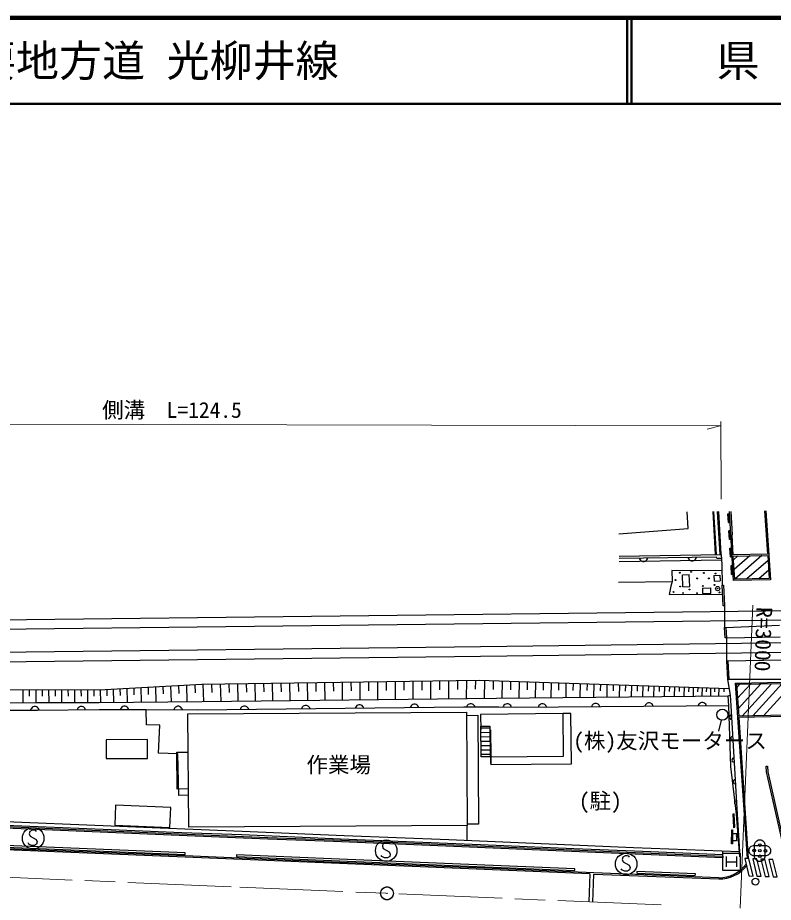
# Model space of a CAD drawing. Units: millimetres, scale not verified. Extents: x 40000 to 680000, y 20000 to 380000.
# Drawn here: x 226933 to 314728, y 277226 to 380000 of the extents above; entities that cross this region are included whole.
import ezdxf
from ezdxf.enums import TextEntityAlignment as Align

# ---------------------------------------------------------------- set-up
doc = ezdxf.new("R2010")
doc.units = ezdxf.units.MM
doc.header["$LTSCALE"] = 1000
doc.linetypes.add('CHAIN', pattern=[18.5, 12, -1.5, 3.5, -1.5])
for name, color, linetype, lineweight in [('M-BGD', 7, 'Continuous', 25), ('M-BGD-EXST', 7, 'Continuous', 25), ('M-BMK', 2, 'CHAIN', 13), ('M-BMK-SRVR', 3, 'Continuous', 25), ('M-STR-HTXT', 7, 'Continuous', 13), ('M-STR-STRC', 7, 'Continuous', 25), ('M-TTL', 2, 'Continuous', 140), ('M-TTL-LINE', 7, 'Continuous', 50)]:
    doc.layers.add(name, color=color, linetype=linetype, lineweight=lineweight)
doc.layers.add('M-TTL-TXT', color=7, linetype='Continuous')
doc.styles.add('ＭＳ ゴシック', font='')
doc.styles.get('ＭＳ ゴシック').set_extended_font_data('MS Gothic')

msp = doc.modelspace()

# ---------------------------------------------------------------- linework, layer by layer
at = {"layer": 'M-BGD'}
for p, q in [((304847, 320638), (304702, 322585)), ((307696, 322620), (307987, 317615)), ((308137, 317617), (307837, 322621)), ((308537, 317623), (308238, 322626)), ((308686, 317625), (308388, 322628)), ((309464, 322360), (309564, 322366)), ((309521, 321362), (309464, 322360)), ((309621, 321368), (309564, 322366)), ((309782, 319927), (309627, 322642)), ((309777, 322644), (309931, 319936)), ((313715, 322690), (314064, 317665)), ((313865, 322691), (314421, 314692)), ((309521, 321362), (309621, 321368)), ((296798, 320023), (304847, 320638)), ((309679, 320370), (309579, 320364)), ((309636, 319365), (309579, 320364)), ((309736, 319372), (309679, 320370)), ((310100, 314622), (309782, 319927)), ((310071, 317604), (309931, 319936)), ((309736, 319371), (309636, 319365)), ((296811, 317445), (308686, 317625)), ((308686, 317625), (308742, 316479)), ((309678, 318366), (309778, 318373)), ((309747, 317352), (309678, 318366)), ((309778, 318373), (309847, 317359)), ((314064, 317665), (310071, 317604)), ((296815, 317195), (308131, 317367)), ((308718, 316976), (296821, 316795)), ((299144, 317230), (299186, 317111)), ((299186, 317111), (299247, 317012)), ((299247, 317012), (299349, 316913)), ((299349, 316913), (299450, 316855)), ((299450, 316855), (299570, 316816)), ((299570, 316816), (299730, 316819)), ((299730, 316819), (299850, 316861)), ((299850, 316861), (299949, 316922)), ((299949, 316922), (300047, 317024)), ((300047, 317024), (300106, 317125)), ((300106, 317125), (300144, 317245)), ((304802, 317316), (304844, 317197)), ((304844, 317197), (304906, 317098)), ((304906, 317098), (305007, 316999)), ((305007, 316999), (305108, 316941)), ((305108, 316941), (305229, 316903)), ((305229, 316903), (305389, 316905)), ((305389, 316905), (305508, 316947)), ((305508, 316947), (305607, 317008)), ((305607, 317008), (305706, 317110)), ((305706, 317110), (305764, 317211)), ((305764, 317211), (305802, 317331)), ((308160, 317206), (308131, 317367)), ((308160, 317206), (308707, 317210)), ((309747, 317352), (309847, 317359)), ((310080, 317454), (314075, 317515)), ((310241, 314774), (310080, 317454)), ((310607, 317462), (310106, 317026)), ((312001, 317484), (310174, 315891)), ((313395, 317505), (310263, 314775)), ((314115, 316938), (311659, 314797)), ((314075, 317515), (314261, 314839)), ((308844, 315727), (302942, 315783)), ((302942, 315783), (302963, 314478)), ((308742, 316479), (308779, 314057)), ((309816, 316338), (309916, 316345)), ((309885, 315324), (309816, 316338)), ((309916, 316345), (309985, 315331)), ((314193, 315813), (313054, 314820)), ((304168, 315270), (304947, 315306)), ((304233, 313871), (304168, 315270)), ((305012, 313908), (304947, 315306)), ((307826, 315199), (308525, 315237)), ((307826, 315199), (307863, 314531)), ((307863, 314531), (308561, 314569)), ((308525, 315237), (308561, 314569)), ((309885, 315324), (309985, 315331)), ((314421, 314692), (310100, 314622)), ((314261, 314839), (310241, 314774)), ((296739, 314429), (302963, 314478)), ((302819, 313972), (302617, 312979)), ((302963, 314478), (302819, 313972)), ((304233, 313871), (305012, 313908)), ((306517, 313739), (307484, 313743)), ((306517, 313739), (306520, 313089)), ((307487, 313093), (307484, 313743)), ((308779, 314057), (308929, 314066)), ((308920, 311684), (308779, 314057)), ((308929, 314066), (309070, 311691)), ((302617, 312979), (308840, 313028)), ((306520, 313089), (307487, 313093)), ((424990, 312419), (304180, 310942)), ((308971, 311685), (308920, 311682)), ((309070, 311691), (308971, 311685)), ((309070, 311687), (309065, 309142)), ((304180, 310942), (190217, 309611)), ((304193, 309872), (425003, 311349)), ((190229, 308541), (304193, 309872)), ((309215, 309150), (315442, 309409)), ((309065, 309142), (309215, 309150)), ((309126, 307956), (309065, 309142)), ((309215, 309150), (309276, 307964)), ((379251, 308121), (277687, 306870)), ((309276, 307964), (309126, 307956)), ((309276, 307964), (315535, 308058)), ((309276, 307964), (309293, 305278)), ((277687, 306870), (178865, 305719)), ((277700, 305800), (379264, 307051)), ((178877, 304649), (277700, 305800)), ((309293, 305278), (309443, 305286)), ((309293, 305278), (309412, 303096)), ((309443, 305286), (315694, 305378)), ((309443, 305286), (309563, 303096)), ((236398, 301922), (248342, 302568)), ((241226, 302183), (241275, 300481)), ((242076, 302229), (242101, 301378)), ((242926, 302275), (242979, 300502)), ((243811, 302323), (243839, 301436)), ((244697, 302371), (244755, 300524)), ((245619, 302421), (245649, 301497)), ((246542, 302470), (246605, 300546)), ((247503, 302522), (247535, 301560)), ((248342, 302568), (280564, 303020)), ((248464, 302570), (248532, 300570)), ((249465, 302584), (249497, 301584)), ((250465, 302598), (250528, 300592)), ((251468, 302612), (251498, 301609)), ((252471, 302626), (252529, 300615)), ((253477, 302640), (253504, 301634)), ((254483, 302654), (254535, 300637)), ((255492, 302668), (255516, 301660)), ((256501, 302682), (256547, 300660)), ((257512, 302696), (257534, 301685)), ((258524, 302711), (258565, 300682)), ((259538, 302725), (259557, 301711)), ((260552, 302739), (260588, 300705)), ((261570, 302753), (261586, 301736)), ((262587, 302768), (262617, 300728)), ((263607, 302782), (263621, 301762)), ((264627, 302796), (264652, 300750)), ((265650, 302811), (265661, 301788)), ((266673, 302825), (266692, 300773)), ((267699, 302839), (267707, 301813)), ((268725, 302854), (268738, 300796)), ((269753, 302868), (269759, 301839)), ((270782, 302883), (270790, 300819)), ((271814, 302897), (271817, 301865)), ((272846, 302912), (272848, 300842)), ((273880, 302926), (273880, 301891)), ((274915, 302941), (274912, 300865)), ((275953, 302955), (275950, 301918)), ((276990, 302970), (276981, 300888)), ((278031, 302984), (278025, 301944)), ((279072, 302999), (279057, 300912)), ((280115, 303014), (280106, 301970)), ((280564, 303020), (309572, 302077)), ((281159, 303001), (281139, 300935)), ((282191, 302967), (282180, 301934)), ((283223, 302934), (283201, 300957)), ((284211, 302901), (284199, 301913)), ((285199, 302869), (285174, 300978)), ((286144, 302839), (286131, 301893)), ((287089, 302808), (287063, 300997)), ((287994, 302778), (287981, 301873)), ((288899, 302749), (288872, 301016)), ((289766, 302721), (289751, 301854)), ((290632, 302693), (290603, 301034)), ((291461, 302666), (291446, 301836)), ((292290, 302639), (292261, 301051)), ((293084, 302613), (293069, 301819)), ((293878, 302587), (293848, 301067)), ((294638, 302563), (294622, 301802)), ((295398, 302538), (295367, 301083)), ((296125, 302514), (296110, 301787)), ((296853, 302491), (296822, 301098)), ((297549, 302468), (297533, 301771)), ((298245, 302445), (298214, 301112)), ((298912, 302424), (298896, 301757)), ((299578, 302402), (299547, 301126)), ((300217, 302381), (300201, 301743)), ((300855, 302361), (300823, 301139)), ((301465, 302341), (301450, 301730)), ((302076, 302321), (302045, 301151)), ((302661, 302302), (302645, 301717)), ((303246, 302283), (303215, 301163)), ((303805, 302265), (303790, 301705)), ((304365, 302246), (304335, 301175)), ((304901, 302229), (304885, 301693)), ((305436, 302212), (305406, 301186)), ((305949, 302195), (305934, 301682)), ((306462, 302178), (306433, 301196)), ((306953, 302162), (306938, 301671)), ((309412, 303096), (309698, 301277)), ((315798, 303096), (309412, 303096)), ((310299, 302704), (315945, 302802)), ((310299, 302704), (310572, 298705)), ((310460, 302557), (315811, 302650)), ((310460, 302557), (310712, 298857)), ((310485, 302187), (310826, 302563)), ((310570, 300940), (312059, 302584)), ((310655, 299693), (313293, 302606)), ((311118, 298864), (314527, 302627)), ((312352, 298885), (315760, 302649)), ((216123, 301840), (229206, 301944)), ((227524, 301931), (227526, 300431)), ((228274, 301937), (228276, 301187)), ((229024, 301943), (229028, 300443)), ((229206, 301944), (236398, 301922)), ((229774, 301942), (229778, 301192)), ((230524, 301940), (230534, 300440)), ((231274, 301938), (231281, 301188)), ((232024, 301935), (232042, 300435)), ((232775, 301933), (232785, 301183)), ((233525, 301931), (233549, 300431)), ((234275, 301928), (234289, 301178)), ((235025, 301926), (235057, 300426)), ((235775, 301924), (235793, 301174)), ((236525, 301929), (236564, 300424)), ((237277, 301969), (237296, 301217)), ((238028, 302010), (238070, 300442)), ((238811, 302052), (238833, 301269)), ((239595, 302095), (239640, 300461)), ((240410, 302139), (240433, 301322)), ((282570, 300951), (309502, 301228)), ((307444, 302146), (307415, 301206)), ((307914, 302131), (307899, 301661)), ((308384, 302116), (308355, 301216)), ((308997, 302096), (308983, 301682)), ((309502, 301228), (309698, 301277)), ((309571, 300044), (309502, 301228)), ((309698, 301277), (309809, 300034)), ((313585, 298906), (315936, 301502)), ((216112, 300340), (229209, 300444)), ((229209, 300444), (236405, 300422)), ((236405, 300422), (248364, 300568)), ((248364, 300568), (282570, 300951)), ((260319, 300104), (260200, 300062)), ((260479, 300105), (260319, 300104)), ((260600, 300067), (260479, 300105)), ((266449, 300133), (266350, 300072)), ((266569, 300174), (266449, 300133)), ((266729, 300176), (266569, 300174)), ((266849, 300137), (266729, 300176)), ((266950, 300078), (266849, 300137)), ((272741, 300138), (272642, 300037)), ((272841, 300199), (272741, 300138)), ((272960, 300240), (272841, 300199)), ((273120, 300242), (272960, 300240)), ((273241, 300203), (273120, 300242)), ((273341, 300144), (273241, 300203)), ((273442, 300045), (273341, 300144)), ((279273, 300200), (279174, 300099)), ((279372, 300260), (279273, 300200)), ((279492, 300302), (279372, 300260)), ((279652, 300303), (279492, 300302)), ((279772, 300264), (279652, 300303)), ((279873, 300205), (279772, 300264)), ((279973, 300106), (279873, 300205)), ((280034, 300007), (279973, 300106)), ((283429, 300112), (283365, 300014)), ((283533, 300208), (283429, 300112)), ((283635, 300264), (283533, 300208)), ((283756, 300300), (283635, 300264)), ((283916, 300294), (283756, 300300)), ((284035, 300249), (283916, 300294)), ((284132, 300186), (284035, 300249)), ((284229, 300082), (284132, 300186)), ((287594, 300184), (287495, 300083)), ((287694, 300245), (287594, 300184)), ((287813, 300286), (287694, 300245)), ((287973, 300287), (287813, 300286)), ((288094, 300248), (287973, 300287)), ((288194, 300189), (288094, 300248)), ((288295, 300090), (288194, 300189)), ((293688, 300134), (293628, 300033)), ((293787, 300235), (293688, 300134)), ((293886, 300295), (293787, 300235)), ((294006, 300336), (293886, 300295)), ((294166, 300338), (294006, 300336)), ((294286, 300299), (294166, 300338)), ((294387, 300240), (294286, 300299)), ((294488, 300140), (294387, 300240)), ((294548, 300041), (294488, 300140)), ((299880, 300185), (299821, 300084)), ((299980, 300285), (299880, 300185)), ((300079, 300346), (299980, 300285)), ((300199, 300387), (300079, 300346)), ((300359, 300388), (300199, 300387)), ((300479, 300349), (300359, 300388)), ((300580, 300290), (300479, 300349)), ((300680, 300191), (300580, 300290)), ((300741, 300092), (300680, 300191)), ((306014, 300135), (305975, 300014)), ((306073, 300235), (306014, 300135)), ((306172, 300336), (306073, 300235)), ((306272, 300397), (306172, 300336)), ((306391, 300438), (306272, 300397)), ((306551, 300439), (306391, 300438)), ((306672, 300400), (306551, 300439)), ((306772, 300341), (306672, 300400)), ((306873, 300242), (306772, 300341)), ((306934, 300142), (306873, 300242)), ((306975, 300023), (306934, 300142)), ((229242, 299523), (216013, 299492)), ((228464, 299661), (228424, 299541)), ((228523, 299761), (228464, 299661)), ((228623, 299861), (228523, 299761)), ((228723, 299922), (228623, 299861)), ((228843, 299962), (228723, 299922)), ((229003, 299962), (228843, 299962)), ((229123, 299923), (229003, 299962)), ((229223, 299863), (229123, 299923)), ((229323, 299763), (229223, 299863)), ((236398, 299593), (229242, 299523)), ((229384, 299663), (229323, 299763)), ((229424, 299543), (229384, 299663)), ((233870, 299677), (233830, 299557)), ((233929, 299777), (233870, 299677)), ((234029, 299877), (233929, 299777)), ((234129, 299938), (234029, 299877)), ((234249, 299978), (234129, 299938)), ((234409, 299979), (234249, 299978)), ((234529, 299939), (234409, 299979)), ((234629, 299880), (234529, 299939)), ((234729, 299780), (234629, 299880)), ((234790, 299681), (234729, 299780)), ((234830, 299561), (234790, 299681)), ((241859, 299590), (236398, 299593)), ((238889, 299698), (238850, 299577)), ((238949, 299798), (238889, 299698)), ((239048, 299898), (238949, 299798)), ((239148, 299959), (239048, 299898)), ((239268, 299999), (239148, 299959)), ((239428, 300000), (239268, 299999)), ((239548, 299960), (239428, 300000)), ((239648, 299901), (239548, 299960)), ((239749, 299801), (239648, 299901)), ((239809, 299701), (239749, 299801)), ((239850, 299582), (239809, 299701)), ((247797, 299542), (241859, 299590)), ((241888, 297857), (241859, 299590)), ((245110, 299696), (245070, 299576)), ((245171, 299796), (245110, 299696)), ((245271, 299896), (245171, 299796)), ((245371, 299955), (245271, 299896)), ((245491, 299995), (245371, 299955)), ((245651, 299994), (245491, 299995)), ((245771, 299953), (245651, 299994)), ((245871, 299893), (245771, 299953)), ((245971, 299793), (245871, 299893)), ((246030, 299692), (245971, 299793)), ((246070, 299572), (246030, 299692)), ((246717, 299104), (279090, 299311)), ((246801, 285961), (246717, 299104)), ((278760, 299892), (247797, 299542)), ((252818, 299719), (252780, 299598)), ((252877, 299819), (252818, 299719)), ((252976, 299921), (252877, 299819)), ((253075, 299982), (252976, 299921)), ((253195, 300023), (253075, 299982)), ((253355, 300025), (253195, 300023)), ((253475, 299986), (253355, 300025)), ((253576, 299927), (253475, 299986)), ((253677, 299828), (253576, 299927)), ((253738, 299729), (253677, 299828)), ((253780, 299610), (253738, 299729)), ((259943, 299799), (259904, 299679)), ((260002, 299900), (259943, 299799)), ((260101, 300001), (260002, 299900)), ((260200, 300062), (260101, 300001)), ((260701, 300008), (260600, 300067)), ((260802, 299909), (260701, 300008)), ((260863, 299810), (260802, 299909)), ((260904, 299690), (260863, 299810)), ((266192, 299870), (266154, 299749)), ((266251, 299971), (266192, 299870)), ((266350, 300072), (266251, 299971)), ((267051, 299980), (266950, 300078)), ((267112, 299880), (267051, 299980)), ((267154, 299761), (267112, 299880)), ((272583, 299937), (272544, 299816)), ((272642, 300037), (272583, 299937)), ((273503, 299945), (273442, 300045)), ((273544, 299826), (273503, 299945)), ((282841, 299913), (278760, 299892)), ((279114, 299998), (279076, 299878)), ((279090, 299311), (279174, 286168)), ((279174, 300099), (279114, 299998)), ((280076, 299887), (280034, 300007)), ((290303, 299153), (280720, 299060)), ((284800, 299841), (282841, 299913)), ((283365, 300014), (283321, 299895)), ((284285, 299980), (284229, 300082)), ((284320, 299859), (284285, 299980)), ((309571, 300044), (284800, 299841)), ((287436, 299983), (287397, 299862)), ((287495, 300083), (287436, 299983)), ((288356, 299990), (288295, 300090)), ((288397, 299870), (288356, 299990)), ((290351, 294220), (290303, 299153)), ((291192, 299145), (290303, 299153)), ((291269, 293328), (291192, 299145)), ((293628, 300033), (293589, 299913)), ((294589, 299921), (294548, 300041)), ((299821, 300084), (299782, 299964)), ((300782, 299972), (300741, 300092)), ((309784, 292998), (309571, 300044)), ((309809, 300034), (310526, 287471)), ((279093, 298940), (280389, 298950)), ((280389, 298950), (280490, 286313)), ((280720, 299060), (280738, 297260)), ((308664, 298384), (308377, 297116)), ((310572, 298705), (311674, 282308)), ((316214, 298950), (310712, 298857)), ((316231, 298800), (310722, 298707)), ((310722, 298707), (311824, 282318)), ((243433, 297821), (241888, 297857)), ((243291, 294566), (243433, 297821)), ((280742, 297695), (281792, 297705)), ((280776, 294128), (280742, 297695)), ((281794, 297451), (280744, 297440)), ((281792, 297705), (281826, 294138)), ((281883, 297271), (281913, 294138)), ((242006, 296137), (237207, 296116)), ((237207, 296116), (237216, 293916)), ((242015, 293937), (242006, 296137)), ((281799, 296941), (280749, 296931)), ((281804, 296431), (280754, 296421)), ((281809, 295922), (280759, 295912)), ((281814, 295412), (280764, 295402)), ((237216, 293916), (242015, 293937)), ((245530, 294474), (243291, 294566)), ((245413, 294652), (246746, 294669)), ((245467, 290388), (245413, 294652)), ((245648, 289648), (245530, 294474)), ((281819, 294903), (280769, 294892)), ((281824, 294393), (280774, 294383)), ((281826, 294138), (280776, 294128)), ((281913, 294138), (290351, 294220)), ((281913, 294138), (281922, 293235)), ((281919, 293346), (281913, 294138)), ((281922, 293235), (291269, 293328)), ((310433, 287471), (309784, 292998)), ((313901, 293023), (314051, 293034)), ((313947, 292380), (313901, 293023)), ((314051, 293034), (314096, 292402)), ((316251, 282176), (313947, 292380)), ((314096, 292402), (315889, 284460)), ((246773, 290405), (245467, 290388)), ((246778, 289655), (245648, 289648)), ((238303, 288497), (238206, 286199)), ((244724, 288226), (238303, 288497)), ((244627, 285928), (244724, 288226)), ((237803, 286080), (220669, 286793)), ((310187, 287486), (310027, 287477)), ((310027, 287477), (310111, 285928)), ((310271, 285937), (310187, 287486)), ((310829, 282517), (310433, 287471)), ((310526, 287471), (310829, 282517)), ((231894, 285573), (217699, 286159)), ((217707, 286359), (231903, 285773)), ((220673, 286402), (237790, 285692)), ((231903, 285773), (245703, 285187)), ((252999, 285455), (237803, 286080)), ((238206, 286199), (244627, 285928)), ((279174, 286168), (246801, 285961)), ((279168, 284377), (279174, 286168)), ((280490, 286313), (279173, 286302)), ((310111, 285928), (310271, 285937)), ((245694, 284987), (231894, 285573)), ((237790, 285692), (246006, 285349)), ((255978, 284565), (245694, 284987)), ((245703, 285187), (255986, 284765)), ((246006, 285349), (252961, 285086)), ((252961, 285086), (264427, 284605)), ((264847, 284964), (252999, 285455)), ((255986, 284765), (263623, 284474)), ((277015, 284467), (264847, 284964)), ((309875, 284027), (309892, 285643)), ((309892, 285643), (309992, 285642)), ((309992, 285642), (309975, 284026)), ((309995, 284361), (310012, 285230)), ((310012, 285230), (310472, 285221)), ((310472, 285221), (310455, 284352)), ((246394, 282456), (213140, 283811)), ((246400, 282606), (213146, 283961)), ((263615, 284274), (255978, 284565)), ((277610, 283701), (263615, 284274)), ((263623, 284474), (277619, 283901)), ((264427, 284605), (280703, 283945)), ((292256, 283832), (277015, 284467)), ((291295, 283125), (277610, 283701)), ((277619, 283901), (291304, 283325)), ((280703, 283945), (291566, 283495)), ((298479, 283564), (292256, 283832)), ((309975, 284026), (309875, 284027)), ((310455, 284352), (309995, 284361)), ((312016, 283602), (312169, 283749)), ((312169, 283749), (312421, 283843)), ((312421, 283843), (313921, 283807)), ((313921, 283807), (314169, 283701)), ((314169, 283701), (314315, 283548)), ((299612, 282780), (291295, 283125)), ((291304, 283325), (299621, 282980)), ((291566, 283495), (298598, 283208)), ((310782, 283108), (298479, 283564)), ((298598, 283208), (308864, 282789)), ((308853, 282394), (299612, 282780)), ((299621, 282980), (308862, 282594)), ((308864, 282789), (308877, 283089)), ((311904, 283105), (311911, 283405)), ((311999, 282903), (311904, 283105)), ((311911, 283405), (312016, 283602)), ((312145, 282749), (311999, 282903)), ((312393, 282643), (312145, 282749)), ((313892, 282607), (312393, 282643)), ((314145, 282701), (313892, 282607)), ((314298, 282848), (314145, 282701)), ((314403, 283045), (314298, 282848)), ((314315, 283548), (314410, 283345)), ((314410, 283345), (314403, 283045)), ((263399, 281757), (246394, 282456)), ((263405, 281907), (246400, 282606)), ((281182, 281025), (263399, 281757)), ((281188, 281175), (263405, 281907)), ((308862, 282594), (308853, 282394)), ((311424, 282315), (311902, 280300)), ((311891, 282296), (311424, 282315)), ((311824, 282318), (311674, 282308)), ((312369, 280281), (311891, 282296)), ((312355, 282278), (312833, 280263)), ((312822, 282259), (312355, 282278)), ((313300, 280244), (312822, 282259)), ((313286, 282241), (313764, 280226)), ((313753, 282222), (313286, 282241)), ((314231, 280207), (313753, 282222)), ((314217, 282204), (314695, 280189)), ((314684, 282185), (314217, 282204)), ((315162, 280170), (314684, 282185)), ((293412, 280530), (281182, 281025)), ((293867, 280662), (281188, 281175)), ((308391, 280087), (293867, 280662)), ((293412, 280530), (293295, 277273)), ((293744, 277254), (293862, 280512)), ((293862, 280512), (308385, 279937)), ((311902, 280300), (312369, 280281)), ((312833, 280263), (313300, 280244)), ((313764, 280226), (314231, 280207)), ((314695, 280189), (315162, 280170))]:
    msp.add_line(p, q, dxfattribs=at)
for centre, radius in [((303874, 315513), 50), ((305174, 315615), 50), ((306655, 315490), 50), ((303355, 314665), 50), ((305897, 314858), 50), ((307242, 314858), 50), ((308022, 315434), 50), ((303908, 313919), 50), ((304993, 313569), 50), ((306530, 313976), 50), ((307898, 314100), 50), ((308263, 313674), 250), ((308263, 313674), 30), ((308263, 313674), 20), ((308263, 313674), 10), ((303117, 313275), 50), ((304236, 313162), 50), ((305864, 313128), 50), ((308463, 313230), 50), ((308807, 299018), 650), ((312507, 283241), 150), ((313157, 283225), 150), ((313807, 283210), 150), ((312657, 279627), 400)]:
    msp.add_circle(centre, radius, dxfattribs=at)
for centre, radius, start, end in [((309883, 298744), 250, 93.26645, 273.26646), ((310026, 296248), 250, 93.26645, 273.26646), ((310168, 293752), 250, 93.26645, 273.26646), ((310311, 291257), 250, 93.26645, 273.26646), ((310453, 288761), 250, 93.26645, 273.26646), ((310678, 284994), 250, 93.5, 273.5), ((308461, 283948), 3862, 268.96977, 323.81473), ((308461, 283948), 4012, 268.92207, 322.01143)]:
    msp.add_arc(centre, radius, start, end, dxfattribs=at)
at = {"layer": 'M-BGD-EXST'}
for p, q in [((228334, 285469), (228284, 285169)), ((228284, 285169), (228384, 284919)), ((228634, 285619), (228334, 285469)), ((228384, 284919), (229084, 284519)), ((228834, 285619), (228634, 285619)), ((229034, 285569), (228834, 285619)), ((229134, 285469), (229034, 285569)), ((228234, 283969), (228134, 284119)), ((228534, 283819), (228234, 283969)), ((228884, 283819), (228534, 283819)), ((229134, 283969), (228884, 283819)), ((229084, 284519), (229184, 284269)), ((229184, 284269), (229134, 283969)), ((269354, 284030), (269304, 283730)), ((269304, 283730), (269404, 283480)), ((269654, 284180), (269354, 284030)), ((269854, 284180), (269654, 284180)), ((270054, 284130), (269854, 284180)), ((270154, 284030), (270054, 284130)), ((312557, 283975), (312657, 284225)), ((312557, 282475), (312557, 283975)), ((312657, 284225), (312807, 284375)), ((312807, 284375), (313007, 284475)), ((313007, 284475), (313307, 284475)), ((313307, 284475), (313507, 284375)), ((313507, 284375), (313657, 284225)), ((313657, 284225), (313757, 283975)), ((313757, 283975), (313757, 282475)), ((269254, 282530), (269154, 282680)), ((269404, 283480), (270104, 283080)), ((270104, 283080), (270204, 282830)), ((270204, 282830), (270154, 282530)), ((297532, 282633), (297232, 282483)), ((297732, 282633), (297532, 282633)), ((297932, 282583), (297732, 282633)), ((308862, 280938), (308862, 282938)), ((308862, 282938), (310862, 282938)), ((310862, 282938), (310862, 280938)), ((269554, 282380), (269254, 282530)), ((269904, 282380), (269554, 282380)), ((270154, 282530), (269904, 282380)), ((297232, 282483), (297182, 282183)), ((297182, 282183), (297282, 281933)), ((297282, 281933), (297982, 281533)), ((298032, 282483), (297932, 282583)), ((309262, 282538), (309262, 281338)), ((309262, 281938), (310462, 281938)), ((310462, 282538), (310462, 281338)), ((312657, 282225), (312557, 282475)), ((312807, 282075), (312657, 282225)), ((313007, 281975), (312807, 282075)), ((313307, 281975), (313007, 281975)), ((313507, 282075), (313307, 281975)), ((313657, 282225), (313507, 282075)), ((313757, 282475), (313657, 282225)), ((297132, 280983), (297032, 281133)), ((297432, 280833), (297132, 280983)), ((297782, 280833), (297432, 280833)), ((298032, 280983), (297782, 280833)), ((297982, 281533), (298082, 281283)), ((298082, 281283), (298032, 280983)), ((310862, 280938), (308862, 280938))]:
    msp.add_line(p, q, dxfattribs=at)
for centre, radius in [((228734, 284669), 1250), ((269754, 283230), 1250), ((313157, 283875), 150), ((297632, 281683), 1250), ((313157, 283225), 150), ((313157, 282575), 150)]:
    msp.add_circle(centre, radius, dxfattribs=at)
at = {"layer": 'M-BMK'}
for p, q in [((202782, 281103), (252737, 278989)), ((252737, 278989), (302692, 276875))]:
    msp.add_line(p, q, dxfattribs=at)
for radius in [750, 30]:
    msp.add_circle((269845, 278265), radius, dxfattribs=at)
at = {"layer": 'M-BMK-SRVR'}
for radius in [750, 30]:
    msp.add_circle((269845, 278265), radius, dxfattribs=at)
at = {"layer": 'M-STR-HTXT'}
for p, q in [((308684, 324080), (308638, 333076)), ((308546, 332596), (184419, 332862)), ((308546, 332596), (307045, 332180)), ((310873, 276529), (312363, 311737))]:
    msp.add_line(p, q, dxfattribs=at)
at = {"layer": 'M-STR-STRC'}
for p, q in [((213242, 284148), (246401, 282764)), ((246409, 282964), (213250, 284348)), ((246401, 282764), (246409, 282964)), ((252374, 282729), (252366, 282529)), ((263409, 282267), (252374, 282729)), ((252366, 282529), (263401, 282067)), ((263401, 282067), (281218, 281339)), ((281226, 281539), (263409, 282267)), ((281218, 281339), (291678, 280912)), ((291686, 281112), (281226, 281539)), ((291678, 280912), (291686, 281112)), ((298889, 280818), (298881, 280618)), ((298881, 280618), (305666, 280350)), ((305674, 280550), (298889, 280818)), ((305666, 280350), (305674, 280550))]:
    msp.add_line(p, q, dxfattribs=at)
at = {"layer": 'M-TTL'}
msp.add_line((680000, 380000), (40000, 380000), dxfattribs=at)
at = {"layer": 'M-TTL-LINE'}
for p, q in [((297750, 380000), (297750, 370000)), ((298250, 380000), (298250, 370000)), ((40000, 370000), (680000, 370000))]:
    msp.add_line(p, q, dxfattribs=at)

# ---------------------------------------------------------------- texts
at = {"layer": 'M-BGD', "style": 'ＭＳ ゴシック'}
for s, p in [('(株)友沢モータース', (291486, 294523)), ('作業場', (260483, 291736)), ('(駐)', (292134, 287540))]:
    msp.add_text(s, height=1833, dxfattribs=at).set_placement(p, align=Align.BOTTOM_LEFT)
at = {"layer": 'M-STR-HTXT', "style": 'ＭＳ ゴシック'}
msp.add_text('側溝\u3000L=124.5 ', height=1833, dxfattribs=at).set_placement((236744, 332959), align=Align.BOTTOM_LEFT)
msp.add_text('R=3000', height=1833, rotation=268.2, dxfattribs=at).set_placement((312232, 311570), align=Align.BOTTOM_LEFT)
at = {"layer": 'M-TTL-TXT', "style": 'ＭＳ ゴシック'}
msp.add_text('主要地方道 光柳井線', height=3666, dxfattribs=at).set_placement((216734, 375000), align=Align.MIDDLE_LEFT)
msp.add_text('県\u3000名', height=3666, dxfattribs=at).set_placement((315625, 375000), align=Align.MIDDLE_CENTER)

doc.saveas('drawing.dxf')
